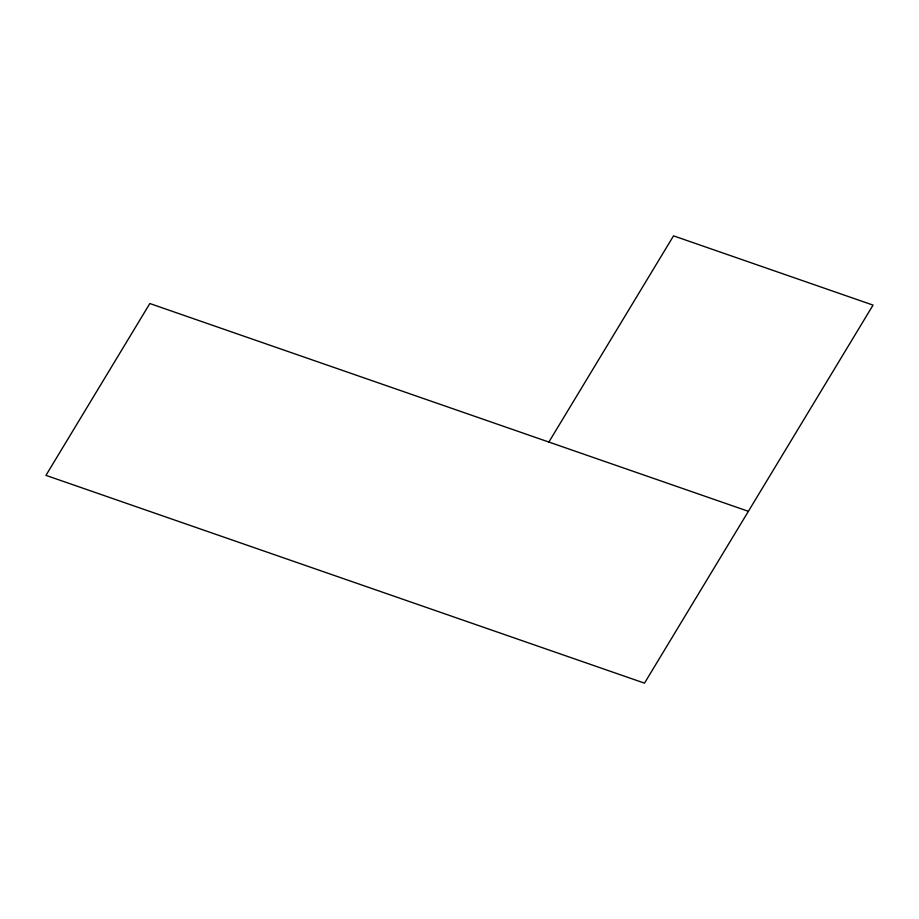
<?xml version="1.0" encoding="UTF-8"?>
<svg xmlns="http://www.w3.org/2000/svg" width="919" height="919" viewBox="0 0 919 919"><rect width="100%" height="100%" fill="white"/><g stroke="black" fill="none" stroke-linecap="round" stroke-linejoin="round"><path stroke-width="1.38" d="M548.873 442.05L673.535 235.85L873.05 305.108L644.495 683.15L45.95 475.364L149.843 303.534L748.376 511.309"/></g></svg>
